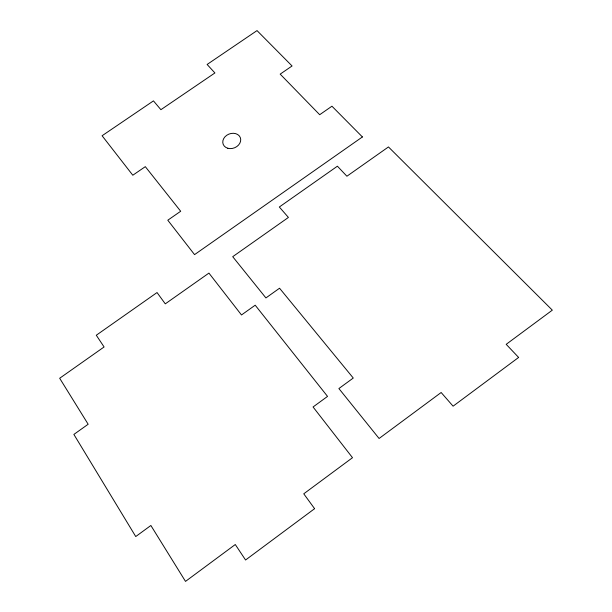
<?xml version="1.0" encoding="UTF-8"?>
<svg xmlns="http://www.w3.org/2000/svg" width="612" height="612" viewBox="0 0 612 612"><rect width="100%" height="100%" fill="white"/><g stroke="black" fill="none" stroke-linecap="round" stroke-linejoin="round"><path stroke-width="0.92" d="M518.624 357.439L453.087 406.177L441.153 392.506L379.088 438.483L338.887 388.551L353.269 378.04L279.546 288.221L265.922 297.929L232.713 256.688L288.42 217.436L279.324 207.001L337.403 166.196L346.905 176.225L388.459 146.941L552.322 310.154L506.193 344.327L518.624 357.439M314.599 508.679L245.565 560.003L235.283 544.527L185.505 581.4L150.873 525.486L135.742 536.548L73.876 434.421L88.159 424.246L59.678 378.262L104.086 346.966L96.291 335.231L157.047 292.551L165.278 303.85L208.929 273.097L241.488 314.966L255.196 305.197L327.542 396.4L313.061 406.98L352.512 457.7L303.759 493.808L314.599 508.679M362.403 136.95L194.555 254.623L167.795 220.213L180.685 211.255L145.312 166.655L132.804 175.231L102.089 135.742L153.459 100.881L160.902 109.693L214.911 72.95L207.116 64.467L257.025 30.6L292.069 65.974L280.181 74.129L319.693 114.712L331.941 106.205L362.403 136.95M227.809 148.257A9.203 7.405 -21.3 0 0 240.707 139.291A9.203 7.405 -21.3 0 0 226.708 135.298A9.203 7.405 -21.3 0 0 227.809 148.257"/></g></svg>
